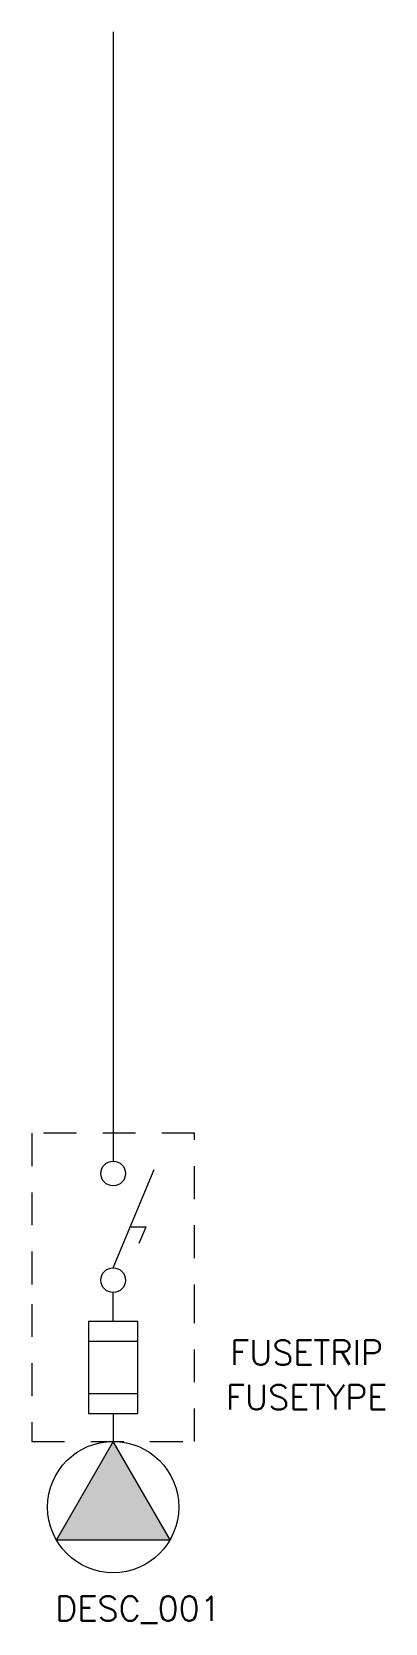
# Model space of a CAD drawing. Header units: inches. Extents: x -0.31 to 1.04, y -6.06 to 0.
import ezdxf
from ezdxf.enums import TextEntityAlignment as Align

# ---------------------------------------------------------------- set-up
doc = ezdxf.new("R2010")
doc.units = ezdxf.units.IN
doc.header["$LTSCALE"] = 0.5
doc.header["$MEASUREMENT"] = 0
doc.linetypes.add('HIDDEN', pattern=[0.375, 0.25, -0.125])
doc.styles.add('Text', font='SIMPLEX.SHX', dxfattribs={"height": 0.1})

msp = doc.modelspace()

# ---------------------------------------------------------------- hatches: boundary and pattern name
msp.add_hatch(color=256).paths.add_polyline_path([(-0.2165, -5.742), (0.2165, -5.742), (0, -5.367)])

# ---------------------------------------------------------------- linework, layer by layer
at = {"color": 6}
msp.add_line((0, 0), (0, -4.3), dxfattribs=at)
at = {"linetype": 'HIDDEN'}
for p, q in [((-0.3098, -4.1939), (-0.3098, -4.894)), ((0.3101, -4.1939), (-0.3098, -4.1939)), ((0.3101, -4.894), (0.3101, -4.1939)), ((-0.3098, -4.8442), (-0.31, -5.367)), ((0.3099, -5.367), (0.3101, -4.8442)), ((-0.31, -5.367), (0.3099, -5.367))]:
    msp.add_line(p, q, dxfattribs=at)
at = {"linetype": 'Continuous'}
for p, q in [((0, -4.7063), (0.1562, -4.3313)), ((0.0651, -4.55), (0.125, -4.55)), ((0.099, -4.6125), (0.125, -4.55))]:
    msp.add_line(p, q, dxfattribs=at)
for p, q in [((0, -4.911), (0, -4.8)), ((0, -5.261), (0, -5.367))]:
    msp.add_line(p, q)
at = {"linetype": 'ByBlock', "lineweight": -2}
for p, q in [((0.0937, -4.911), (-0.0938, -4.911)), ((-0.0938, -4.911), (-0.0938, -5.261)), ((0.0937, -5.261), (0.0937, -4.911)), ((0.0937, -4.986), (-0.0938, -4.986)), ((0.0937, -5.186), (-0.0938, -5.186)), ((-0.0938, -5.261), (0.0937, -5.261))]:
    msp.add_line(p, q, dxfattribs=at)
msp.add_lwpolyline([(0, -5.367), (-0.2165, -5.742), (0.2165, -5.742)], close=True)
at = {"linetype": 'Continuous'}
for centre in [(0, -4.3469), (0, -4.7531)]:
    msp.add_circle(centre, 0.0469, dxfattribs=at)
msp.add_circle((0, -5.617), 0.25)

# ---------------------------------------------------------------- texts
at = {"color": 0, "style": 'Text'}
for tag, text, p in [('FUSETRIP', '100A', (0.7368, -5.0287)), ('FUSETYPE', 'FRS-R', (0.7368, -5.1989))]:
    msp.add_attdef(tag, text=text, height=0.09375, dxfattribs=at).set_placement(p, align=Align.MIDDLE_CENTER)
msp.add_attdef('DESC_001', (-0.2206, -6.0501), 'SPARE', height=0.09375, dxfattribs=at)

doc.saveas('drawing.dxf')
